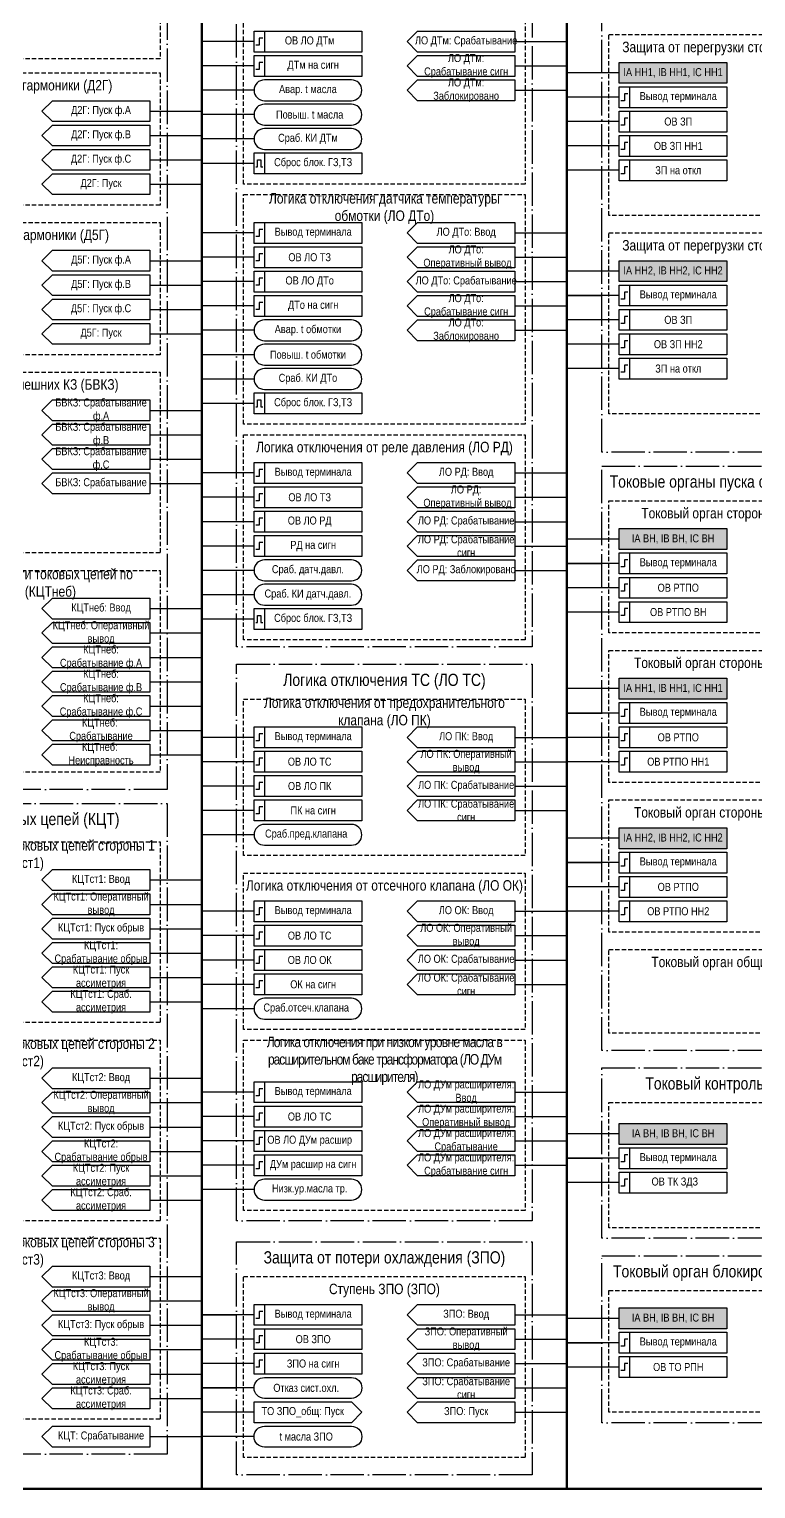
# Model space of a CAD drawing. Header units: millimetres. Extents: x -1143 to 1170, y -154 to 695.
# Drawn here: x -902.7 to -693.7, y 2 to 421.6 of the extents above; entities that cross this region are included whole.
import ezdxf

# ---------------------------------------------------------------- set-up
doc = ezdxf.new("R2010")
doc.units = ezdxf.units.MM
doc.linetypes.add('ACAD_ISO04W100', pattern=[30, 24, -3, 0, -3])
doc.linetypes.add('штриховая2', pattern=[0.375, 0.25, -0.125])
doc.layers.add('TEXT', color=7, linetype='Continuous', lineweight=25)
doc.layers.add('Основная', color=7, linetype='Continuous')
doc.styles.add('2.5_Gost_RD', font='ARIALN.TTF', dxfattribs={"height": 2.5})
doc.styles.add('3.5_Gost_RD', font='ARIALN.TTF', dxfattribs={"height": 3.5})

msp = doc.modelspace()

# ---------------------------------------------------------------- hatches: boundary and pattern name
at = {"ltscale": 100, "true_color": 0xef8637}
h = msp.add_hatch(color=30, dxfattribs=at)
h.dxf.hatch_style = 1
h.paths.add_polyline_path([(-733, 412), (-702, 412), (-702, 406), (-733, 406)])
h = msp.add_hatch(color=30, dxfattribs=at)
h.dxf.hatch_style = 1
h.paths.add_polyline_path([(-733, 355), (-702, 355), (-702, 349), (-733, 349)])
h = msp.add_hatch(color=30, dxfattribs=at)
h.dxf.hatch_style = 1
h.paths.add_polyline_path([(-733, 278), (-702, 278), (-702, 272), (-733, 272)])
h = msp.add_hatch(color=30, dxfattribs=at)
h.dxf.hatch_style = 1
h.paths.add_polyline_path([(-733, 235), (-702, 235), (-702, 229), (-733, 229)])
h = msp.add_hatch(color=30, dxfattribs=at)
h.dxf.hatch_style = 1
h.paths.add_polyline_path([(-733, 192), (-702, 192), (-702, 186), (-733, 186)])
h = msp.add_hatch(color=30, dxfattribs=at)
h.dxf.hatch_style = 1
h.paths.add_polyline_path([(-733, 107), (-702, 107), (-702, 101), (-733, 101)])
h = msp.add_hatch(color=30, dxfattribs=at)
h.dxf.hatch_style = 1
h.paths.add_polyline_path([(-733, 54), (-702, 54), (-702, 48), (-733, 48)])

# ---------------------------------------------------------------- linework, layer by layer
at = {"lineweight": 100, "ltscale": 100}
for p, q in [((-853, 658), (-853, 2)), ((-748, 658), (-748, 2)), ((-958, 2), (-433, 2))]:
    msp.add_line(p, q, dxfattribs=at)
at = {"ltscale": 100}
for p, q in [((-838, 418), (-853, 418)), ((-763, 418), (-748, 418)), ((-838, 411), (-853, 411)), ((-763, 411), (-748, 411)), ((-733, 409), (-748, 409)), ((-838, 404), (-853, 404)), ((-763, 404), (-748, 404)), ((-733, 402), (-748, 402)), ((-868, 398), (-853, 398)), ((-838, 397), (-853, 397)), ((-733, 395), (-748, 395)), ((-868, 391), (-853, 391)), ((-838, 390), (-853, 390)), ((-733, 388), (-748, 388)), ((-868, 384), (-853, 384)), ((-838, 383), (-853, 383)), ((-733, 381), (-748, 381)), ((-868, 377), (-853, 377)), ((-838, 363), (-853, 363)), ((-763, 363), (-748, 363)), ((-868, 355), (-853, 355)), ((-838, 356), (-853, 356)), ((-763, 356), (-748, 356)), ((-838, 349), (-853, 349)), ((-763, 349), (-748, 349)), ((-733, 352), (-748, 352)), ((-868, 348), (-853, 348)), ((-733, 345), (-748, 345)), ((-748, 345), (-738, 345)), ((-868, 341), (-853, 341)), ((-838, 342), (-853, 342)), ((-763, 342), (-748, 342)), ((-733, 338), (-748, 338)), ((-868, 334), (-853, 334)), ((-838, 335), (-853, 335)), ((-763, 335), (-748, 335)), ((-838, 328), (-853, 328)), ((-733, 331), (-748, 331)), ((-733, 324), (-748, 324)), ((-838, 321), (-853, 321)), ((-868, 312), (-853, 312)), ((-838, 314), (-853, 314)), ((-868, 305), (-853, 305)), ((-868, 298), (-853, 298)), ((-838, 294), (-853, 294)), ((-763, 294), (-748, 294)), ((-868, 291), (-853, 291)), ((-838, 287), (-853, 287)), ((-763, 287), (-748, 287)), ((-838, 280), (-853, 280)), ((-763, 280), (-748, 280)), ((-838, 273), (-853, 273)), ((-763, 273), (-748, 273)), ((-733, 275), (-748, 275)), ((-838, 266), (-853, 266)), ((-763, 266), (-748, 266)), ((-733, 268), (-748, 268)), ((-748, 268), (-738, 268)), ((-733, 261), (-748, 261)), ((-838, 259), (-853, 259)), ((-868, 255), (-853, 255)), ((-838, 252), (-853, 252)), ((-733, 254), (-748, 254)), ((-868, 248), (-853, 248)), ((-868, 241), (-853, 241)), ((-868, 234), (-853, 234)), ((-733, 232), (-748, 232)), ((-868, 227), (-853, 227)), ((-733, 225), (-748, 225)), ((-748, 225), (-738, 225)), ((-868, 220), (-853, 220)), ((-838, 218), (-853, 218)), ((-763, 218), (-748, 218)), ((-733, 218), (-748, 218)), ((-868, 213), (-853, 213)), ((-838, 211), (-853, 211)), ((-763, 211), (-748, 211)), ((-733, 211), (-748, 211)), ((-838, 204), (-853, 204)), ((-763, 204), (-748, 204)), ((-838, 197), (-853, 197)), ((-763, 197), (-748, 197)), ((-838, 190), (-853, 190)), ((-733, 189), (-748, 189)), ((-733, 182), (-748, 182)), ((-748, 182), (-738, 182)), ((-733, 175), (-748, 175)), ((-838, 168), (-853, 168)), ((-763, 168), (-748, 168)), ((-733, 168), (-748, 168)), ((-838, 161), (-853, 161)), ((-763, 161), (-748, 161)), ((-838, 154), (-853, 154)), ((-763, 154), (-748, 154)), ((-838, 147), (-853, 147)), ((-763, 147), (-748, 147)), ((-838, 140), (-853, 140)), ((-838, 116), (-853, 116)), ((-763, 116), (-748, 116)), ((-838, 109), (-853, 109)), ((-763, 109), (-748, 109)), ((-838, 102), (-853, 102)), ((-763, 102), (-748, 102)), ((-733, 104), (-748, 104)), ((-733, 97), (-748, 97)), ((-748, 97), (-738, 97)), ((-838, 95), (-853, 95)), ((-763, 95), (-748, 95)), ((-733, 90), (-748, 90)), ((-838, 88), (-853, 88)), ((-838, 52), (-853, 52)), ((-853, 52), (-843, 52)), ((-763, 52), (-748, 52)), ((-733, 51), (-748, 51)), ((-838, 45), (-853, 45)), ((-763, 45), (-748, 45)), ((-733, 44), (-748, 44)), ((-748, 44), (-738, 44)), ((-838, 38), (-853, 38)), ((-791, 41), (-794, 38)), ((-794, 38), (-791, 35)), ((-791, 41), (-763, 41)), ((-763, 38), (-748, 38)), ((-791, 34), (-794, 31)), ((-791, 34), (-763, 34)), ((-763, 34), (-763, 28)), ((-733, 37), (-748, 37)), ((-838, 31), (-853, 31)), ((-853, 31), (-843, 31)), ((-794, 31), (-791, 28)), ((-763, 31), (-748, 31)), ((-838, 27), (-810, 27)), ((-810, 27), (-807, 24)), ((-791, 27), (-794, 24)), ((-763, 28), (-791, 28)), ((-791, 27), (-763, 27)), ((-838, 24), (-853, 24)), ((-810, 21), (-838, 21)), ((-807, 24), (-810, 21)), ((-794, 24), (-791, 21)), ((-763, 24), (-748, 24)), ((-838, 17), (-853, 17))]:
    msp.add_line(p, q, dxfattribs=at)
at = {"color": 3, "ltscale": 100}
for p, q in [((-868, 177), (-853, 177)), ((-868, 170), (-853, 170)), ((-868, 163), (-853, 163)), ((-868, 156), (-853, 156)), ((-868, 149), (-853, 149)), ((-868, 142), (-853, 142)), ((-868, 120), (-853, 120)), ((-868, 113), (-853, 113)), ((-868, 106), (-853, 106)), ((-868, 99), (-853, 99)), ((-868, 92), (-853, 92)), ((-868, 85), (-853, 85)), ((-868, 63), (-853, 63)), ((-868, 56), (-853, 56)), ((-868, 49), (-853, 49)), ((-868, 42), (-853, 42)), ((-868, 35), (-853, 35)), ((-868, 28), (-853, 28)), ((-868, 17), (-853, 17))]:
    msp.add_line(p, q, dxfattribs=at)
at = {"color": 3, "linetype": 'ACAD_ISO04W100', "lineweight": 30, "ltscale": 0.4}
for points in [[(-948, 658), (-863, 658), (-863, 203), (-948, 203)], [(-948, 199), (-863, 199), (-863, 12), (-948, 12)]]:
    msp.add_lwpolyline(points, close=True, dxfattribs=at)
at = {"linetype": 'штриховая2', "ltscale": 5}
for points in [[(-946, 535), (-865, 535), (-865, 413), (-946, 413)], [(-841, 443), (-760, 443), (-760, 377), (-841, 377)], [(-736, 420), (-655, 420), (-655, 368), (-736, 368)], [(-946, 409), (-865, 409), (-865, 371), (-946, 371)], [(-841, 374), (-760, 374), (-760, 308), (-841, 308)], [(-946, 366), (-865, 366), (-865, 328), (-946, 328)], [(-736, 363), (-655, 363), (-655, 311), (-736, 311)], [(-946, 323), (-865, 323), (-865, 271), (-946, 271)], [(-841, 305), (-760, 305), (-760, 246), (-841, 246)], [(-736, 286), (-655, 286), (-655, 248), (-736, 248)], [(-946, 266), (-865, 266), (-865, 208), (-946, 208)], [(-736, 243), (-655, 243), (-655, 205), (-736, 205)], [(-841, 229), (-760, 229), (-760, 184), (-841, 184)], [(-736, 200), (-655, 200), (-655, 162), (-736, 162)], [(-841, 179), (-760, 179), (-760, 134), (-841, 134)], [(-736, 157), (-655, 157), (-655, 133), (-736, 133)], [(-841, 131), (-760, 131), (-760, 82), (-841, 82)], [(-736, 113), (-655, 113), (-655, 77), (-736, 77)], [(-841, 63), (-760, 63), (-760, 11), (-841, 11)], [(-736, 59), (-655, 59), (-655, 24), (-736, 24)]]:
    msp.add_lwpolyline(points, close=True, dxfattribs=at)
at = {"color": 251, "linetype": 'ACAD_ISO04W100', "lineweight": 30, "ltscale": 0.4, "true_color": 0x58595b}
for points in [[(-738, 485), (-653, 485), (-653, 300), (-738, 300)], [(-843, 453), (-758, 453), (-758, 244), (-843, 244)], [(-738, 296), (-653, 296), (-653, 128), (-738, 128)], [(-843, 239), (-758, 239), (-758, 79), (-843, 79)], [(-738, 123), (-653, 123), (-653, 74), (-738, 74)], [(-843, 73), (-758, 73), (-758, 6), (-843, 6)], [(-738, 69), (-653, 69), (-653, 21), (-738, 21)]]:
    msp.add_lwpolyline(points, close=True, dxfattribs=at)
at = {"ltscale": 100}
for points in [[(-838, 421), (-835, 421), (-835, 415), (-838, 415)], [(-838, 421), (-807, 421), (-807, 415), (-838, 415)], [(-838, 414), (-835, 414), (-835, 408), (-838, 408)], [(-838, 414), (-807, 414), (-807, 408), (-838, 408)], [(-733, 412), (-702, 412), (-702, 406), (-733, 406)], [(-733, 405), (-730, 405), (-730, 399), (-733, 399)], [(-733, 405), (-702, 405), (-702, 399), (-733, 399)], [(-733, 398), (-730, 398), (-730, 392), (-733, 392)], [(-733, 398), (-702, 398), (-702, 392), (-733, 392)], [(-733, 391), (-730, 391), (-730, 385), (-733, 385)], [(-733, 391), (-702, 391), (-702, 385), (-733, 385)], [(-838, 386), (-807, 386), (-807, 380), (-838, 380)], [(-838, 386), (-835, 386), (-835, 380), (-838, 380)], [(-733, 384), (-730, 384), (-730, 378), (-733, 378)], [(-733, 384), (-702, 384), (-702, 378), (-733, 378)], [(-838, 366), (-835, 366), (-835, 360), (-838, 360)], [(-838, 366), (-807, 366), (-807, 360), (-838, 360)], [(-838, 359), (-835, 359), (-835, 353), (-838, 353)], [(-838, 359), (-807, 359), (-807, 353), (-838, 353)], [(-733, 355), (-702, 355), (-702, 349), (-733, 349)], [(-838, 352), (-835, 352), (-835, 346), (-838, 346)], [(-838, 352), (-807, 352), (-807, 346), (-838, 346)], [(-838, 345), (-835, 345), (-835, 339), (-838, 339)], [(-838, 345), (-807, 345), (-807, 339), (-838, 339)], [(-733, 348), (-730, 348), (-730, 342), (-733, 342)], [(-733, 348), (-702, 348), (-702, 342), (-733, 342)], [(-733, 341), (-730, 341), (-730, 335), (-733, 335)], [(-733, 341), (-702, 341), (-702, 335), (-733, 335)], [(-733, 334), (-730, 334), (-730, 328), (-733, 328)], [(-733, 334), (-702, 334), (-702, 328), (-733, 328)], [(-733, 327), (-730, 327), (-730, 321), (-733, 321)], [(-733, 327), (-702, 327), (-702, 321), (-733, 321)], [(-838, 317), (-807, 317), (-807, 311), (-838, 311)], [(-838, 317), (-835, 317), (-835, 311), (-838, 311)], [(-838, 297), (-835, 297), (-835, 291), (-838, 291)], [(-838, 297), (-807, 297), (-807, 291), (-838, 291)], [(-838, 290), (-835, 290), (-835, 284), (-838, 284)], [(-838, 290), (-807, 290), (-807, 284), (-838, 284)], [(-838, 283), (-835, 283), (-835, 277), (-838, 277)], [(-838, 283), (-807, 283), (-807, 277), (-838, 277)], [(-733, 278), (-702, 278), (-702, 272), (-733, 272)], [(-838, 276), (-835, 276), (-835, 270), (-838, 270)], [(-838, 276), (-807, 276), (-807, 270), (-838, 270)], [(-733, 271), (-730, 271), (-730, 265), (-733, 265)], [(-733, 271), (-702, 271), (-702, 265), (-733, 265)], [(-733, 264), (-730, 264), (-730, 258), (-733, 258)], [(-733, 264), (-702, 264), (-702, 258), (-733, 258)], [(-733, 257), (-730, 257), (-730, 251), (-733, 251)], [(-733, 257), (-702, 257), (-702, 251), (-733, 251)], [(-838, 255), (-807, 255), (-807, 249), (-838, 249)], [(-838, 255), (-835, 255), (-835, 249), (-838, 249)], [(-733, 235), (-702, 235), (-702, 229), (-733, 229)], [(-733, 228), (-730, 228), (-730, 222), (-733, 222)], [(-733, 228), (-702, 228), (-702, 222), (-733, 222)], [(-838, 221), (-835, 221), (-835, 215), (-838, 215)], [(-838, 221), (-807, 221), (-807, 215), (-838, 215)], [(-733, 221), (-730, 221), (-730, 215), (-733, 215)], [(-733, 221), (-702, 221), (-702, 215), (-733, 215)], [(-838, 214), (-835, 214), (-835, 208), (-838, 208)], [(-838, 214), (-807, 214), (-807, 208), (-838, 208)], [(-733, 214), (-730, 214), (-730, 208), (-733, 208)], [(-733, 214), (-702, 214), (-702, 208), (-733, 208)], [(-838, 207), (-835, 207), (-835, 201), (-838, 201)], [(-838, 207), (-807, 207), (-807, 201), (-838, 201)], [(-838, 200), (-835, 200), (-835, 194), (-838, 194)], [(-838, 200), (-807, 200), (-807, 194), (-838, 194)], [(-733, 192), (-702, 192), (-702, 186), (-733, 186)], [(-733, 185), (-730, 185), (-730, 179), (-733, 179)], [(-733, 185), (-702, 185), (-702, 179), (-733, 179)], [(-733, 178), (-730, 178), (-730, 172), (-733, 172)], [(-733, 178), (-702, 178), (-702, 172), (-733, 172)], [(-838, 171), (-835, 171), (-835, 165), (-838, 165)], [(-838, 171), (-807, 171), (-807, 165), (-838, 165)], [(-733, 171), (-730, 171), (-730, 165), (-733, 165)], [(-733, 171), (-702, 171), (-702, 165), (-733, 165)], [(-838, 164), (-835, 164), (-835, 158), (-838, 158)], [(-838, 164), (-807, 164), (-807, 158), (-838, 158)], [(-838, 157), (-835, 157), (-835, 151), (-838, 151)], [(-838, 157), (-807, 157), (-807, 151), (-838, 151)], [(-838, 150), (-835, 150), (-835, 144), (-838, 144)], [(-838, 150), (-807, 150), (-807, 144), (-838, 144)], [(-838, 119), (-835, 119), (-835, 113), (-838, 113)], [(-838, 119), (-807, 119), (-807, 113), (-838, 113)], [(-838, 112), (-835, 112), (-835, 106), (-838, 106)], [(-838, 112), (-807, 112), (-807, 106), (-838, 106)], [(-838, 105), (-835, 105), (-835, 99), (-838, 99)], [(-838, 105), (-807, 105), (-807, 99), (-838, 99)], [(-733, 107), (-702, 107), (-702, 101), (-733, 101)], [(-838, 98), (-835, 98), (-835, 92), (-838, 92)], [(-838, 98), (-807, 98), (-807, 92), (-838, 92)], [(-733, 100), (-730, 100), (-730, 94), (-733, 94)], [(-733, 100), (-702, 100), (-702, 94), (-733, 94)], [(-733, 93), (-730, 93), (-730, 87), (-733, 87)], [(-733, 93), (-702, 93), (-702, 87), (-733, 87)], [(-838, 55), (-835, 55), (-835, 49), (-838, 49)], [(-838, 55), (-807, 55), (-807, 49), (-838, 49)], [(-733, 54), (-702, 54), (-702, 48), (-733, 48)], [(-838, 48), (-835, 48), (-835, 42), (-838, 42)], [(-838, 48), (-807, 48), (-807, 42), (-838, 42)], [(-733, 47), (-730, 47), (-730, 41), (-733, 41)], [(-733, 47), (-702, 47), (-702, 41), (-733, 41)], [(-838, 41), (-835, 41), (-835, 35), (-838, 35)], [(-838, 41), (-807, 41), (-807, 35), (-838, 35)], [(-733, 40), (-730, 40), (-730, 34), (-733, 34)], [(-733, 40), (-702, 40), (-702, 34), (-733, 34)]]:
    msp.add_lwpolyline(points, close=True, dxfattribs=at)
for points in [[(-794, 418), (-791, 421), (-763, 421), (-763, 415), (-791, 415), (-794, 418)], [(-794, 411), (-791, 414), (-763, 414), (-763, 408), (-791, 408), (-794, 411)], [(-794, 404), (-791, 407), (-763, 407), (-763, 401), (-791, 401), (-794, 404)], [(-794, 363), (-791, 366), (-763, 366), (-763, 360), (-791, 360), (-794, 363)], [(-794, 356), (-791, 359), (-763, 359), (-763, 353), (-791, 353), (-794, 356)], [(-794, 349), (-791, 352), (-763, 352), (-763, 346), (-791, 346), (-794, 349)], [(-794, 342), (-791, 345), (-763, 345), (-763, 339), (-791, 339), (-794, 342)], [(-794, 335), (-791, 338), (-763, 338), (-763, 332), (-791, 332), (-794, 335)], [(-794, 294), (-791, 297), (-763, 297), (-763, 291), (-791, 291), (-794, 294)], [(-794, 287), (-791, 290), (-763, 290), (-763, 284), (-791, 284), (-794, 287)], [(-794, 280), (-791, 283), (-763, 283), (-763, 277), (-791, 277), (-794, 280)], [(-794, 273), (-791, 276), (-763, 276), (-763, 270), (-791, 270), (-794, 273)], [(-794, 266), (-791, 269), (-763, 269), (-763, 263), (-791, 263), (-794, 266)], [(-794, 218), (-791, 221), (-763, 221), (-763, 215), (-791, 215), (-794, 218)], [(-794, 211), (-791, 214), (-763, 214), (-763, 208), (-791, 208), (-794, 211)], [(-794, 204), (-791, 207), (-763, 207), (-763, 201), (-791, 201), (-794, 204)], [(-794, 197), (-791, 200), (-763, 200), (-763, 194), (-791, 194), (-794, 197)], [(-794, 168), (-791, 171), (-763, 171), (-763, 165), (-791, 165), (-794, 168)], [(-794, 161), (-791, 164), (-763, 164), (-763, 158), (-791, 158), (-794, 161)], [(-794, 154), (-791, 157), (-763, 157), (-763, 151), (-791, 151), (-794, 154)], [(-794, 147), (-791, 150), (-763, 150), (-763, 144), (-791, 144), (-794, 147)], [(-794, 116), (-791, 119), (-763, 119), (-763, 113), (-791, 113), (-794, 116)], [(-794, 109), (-791, 112), (-763, 112), (-763, 106), (-791, 106), (-794, 109)], [(-794, 102), (-791, 105), (-763, 105), (-763, 99), (-791, 99), (-794, 102)], [(-794, 95), (-791, 98), (-763, 98), (-763, 92), (-791, 92), (-794, 95)], [(-794, 52), (-791, 55), (-763, 55), (-763, 49), (-791, 49), (-794, 52)], [(-794, 45), (-791, 48), (-763, 48), (-763, 42), (-791, 42), (-794, 45)], [(-794, 38), (-791, 41), (-763, 41), (-763, 35), (-791, 35), (-794, 38)], [(-838, 27), (-810, 27), (-807, 24), (-810, 21), (-838, 21), (-838, 27)], [(-794, 24), (-791, 27), (-763, 27), (-763, 21), (-791, 21), (-794, 24)]]:
    msp.add_lwpolyline(points, dxfattribs=at)
at = {"lineweight": 30, "ltscale": 100}
for points in [[(-835.5, 419), (-836.5, 419), (-836.5, 417), (-837.5, 417)], [(-835.5, 412), (-836.5, 412), (-836.5, 410), (-837.5, 410)], [(-730.5, 403), (-731.5, 403), (-731.5, 401), (-732.5, 401)], [(-730.5, 396), (-731.5, 396), (-731.5, 394), (-732.5, 394)], [(-730.5, 389), (-731.5, 389), (-731.5, 387), (-732.5, 387)], [(-837.5, 382), (-837, 382), (-837, 384), (-836, 384), (-836, 382), (-835.5, 382)], [(-730.5, 382), (-731.5, 382), (-731.5, 380), (-732.5, 380)], [(-835.5, 364), (-836.5, 364), (-836.5, 362), (-837.5, 362)], [(-835.5, 357), (-836.5, 357), (-836.5, 355), (-837.5, 355)], [(-835.5, 350), (-836.5, 350), (-836.5, 348), (-837.5, 348)], [(-730.5, 346), (-731.5, 346), (-731.5, 344), (-732.5, 344)], [(-835.5, 343), (-836.5, 343), (-836.5, 341), (-837.5, 341)], [(-730.5, 339), (-731.5, 339), (-731.5, 337), (-732.5, 337)], [(-730.5, 332), (-731.5, 332), (-731.5, 330), (-732.5, 330)], [(-730.5, 325), (-731.5, 325), (-731.5, 323), (-732.5, 323)], [(-837.5, 313), (-837, 313), (-837, 315), (-836, 315), (-836, 313), (-835.5, 313)], [(-835.5, 295), (-836.5, 295), (-836.5, 293), (-837.5, 293)], [(-835.5, 288), (-836.5, 288), (-836.5, 286), (-837.5, 286)], [(-835.5, 281), (-836.5, 281), (-836.5, 279), (-837.5, 279)], [(-835.5, 274), (-836.5, 274), (-836.5, 272), (-837.5, 272)], [(-730.5, 269), (-731.5, 269), (-731.5, 267), (-732.5, 267)], [(-730.5, 262), (-731.5, 262), (-731.5, 260), (-732.5, 260)], [(-837.5, 251), (-837, 251), (-837, 253), (-836, 253), (-836, 251), (-835.5, 251)], [(-730.5, 255), (-731.5, 255), (-731.5, 253), (-732.5, 253)], [(-730.5, 226), (-731.5, 226), (-731.5, 224), (-732.5, 224)], [(-835.5, 219), (-836.5, 219), (-836.5, 217), (-837.5, 217)], [(-730.5, 219), (-731.5, 219), (-731.5, 217), (-732.5, 217)], [(-835.5, 212), (-836.5, 212), (-836.5, 210), (-837.5, 210)], [(-730.5, 212), (-731.5, 212), (-731.5, 210), (-732.5, 210)], [(-835.5, 205), (-836.5, 205), (-836.5, 203), (-837.5, 203)], [(-835.5, 198), (-836.5, 198), (-836.5, 196), (-837.5, 196)], [(-730.5, 183), (-731.5, 183), (-731.5, 181), (-732.5, 181)], [(-730.5, 176), (-731.5, 176), (-731.5, 174), (-732.5, 174)], [(-835.5, 169), (-836.5, 169), (-836.5, 167), (-837.5, 167)], [(-730.5, 169), (-731.5, 169), (-731.5, 167), (-732.5, 167)], [(-835.5, 162), (-836.5, 162), (-836.5, 160), (-837.5, 160)], [(-835.5, 155), (-836.5, 155), (-836.5, 153), (-837.5, 153)], [(-835.5, 148), (-836.5, 148), (-836.5, 146), (-837.5, 146)], [(-835.5, 117), (-836.5, 117), (-836.5, 115), (-837.5, 115)], [(-835.5, 110), (-836.5, 110), (-836.5, 108), (-837.5, 108)], [(-835.5, 103), (-836.5, 103), (-836.5, 101), (-837.5, 101)], [(-730.5, 98), (-731.5, 98), (-731.5, 96), (-732.5, 96)], [(-835.5, 96), (-836.5, 96), (-836.5, 94), (-837.5, 94)], [(-730.5, 91), (-731.5, 91), (-731.5, 89), (-732.5, 89)], [(-835.5, 53), (-836.5, 53), (-836.5, 51), (-837.5, 51)], [(-835.5, 46), (-836.5, 46), (-836.5, 44), (-837.5, 44)], [(-730.5, 45), (-731.5, 45), (-731.5, 43), (-732.5, 43)], [(-835.5, 39), (-836.5, 39), (-836.5, 37), (-837.5, 37)], [(-730.5, 38), (-731.5, 38), (-731.5, 36), (-732.5, 36)]]:
    msp.add_lwpolyline(points, dxfattribs=at)
at = {"ltscale": 100}
for points in [[(-835, 401), (-810, 401, 1), (-810, 407), (-835, 407, 1)], [(-835, 394), (-810, 394, 1), (-810, 400), (-835, 400, 1)], [(-835, 387), (-810, 387, 1), (-810, 393), (-835, 393, 1)], [(-835, 332), (-810, 332, 1), (-810, 338), (-835, 338, 1)], [(-835, 325), (-810, 325, 1), (-810, 331), (-835, 331, 1)], [(-835, 318), (-810, 318, 1), (-810, 324), (-835, 324, 1)], [(-835, 263), (-810, 263, 1), (-810, 269), (-835, 269, 1)], [(-835, 256), (-810, 256, 1), (-810, 262), (-835, 262, 1)], [(-835, 187), (-810, 187, 1), (-810, 193), (-835, 193, 1)], [(-835, 137), (-810, 137, 1), (-810, 143), (-835, 143, 1)], [(-835, 85), (-810, 85, 1), (-810, 91), (-835, 91, 1)], [(-835, 28, -1), (-835, 34), (-810, 34, -1), (-810, 28)], [(-835, 14, -1), (-835, 20), (-810, 20, -1), (-810, 14)]]:
    msp.add_lwpolyline(points, format="xyb", close=True, dxfattribs=at)
at = {"color": 3, "linetype": 'штриховая2', "ltscale": 5}
for points in [[(-946, 188), (-865, 188), (-865, 136), (-946, 136)], [(-946, 131), (-865, 131), (-865, 79), (-946, 79)], [(-946, 74), (-865, 74), (-865, 22), (-946, 22)]]:
    msp.add_lwpolyline(points, close=True, dxfattribs=at)
at = {"layer": 'Основная', "ltscale": 100}
for points in [[(-868, 401), (-868, 395), (-896, 395), (-899, 398), (-896, 401)], [(-868, 394), (-868, 388), (-896, 388), (-899, 391), (-896, 394)], [(-868, 387), (-868, 381), (-896, 381), (-899, 384), (-896, 387)], [(-868, 380), (-868, 374), (-896, 374), (-899, 377), (-896, 380)], [(-868, 358), (-868, 352), (-896, 352), (-899, 355), (-896, 358)], [(-868, 351), (-868, 345), (-896, 345), (-899, 348), (-896, 351)], [(-868, 344), (-868, 338), (-896, 338), (-899, 341), (-896, 344)], [(-868, 337), (-868, 331), (-896, 331), (-899, 334), (-896, 337)], [(-868, 315), (-868, 309), (-896, 309), (-899, 312), (-896, 315)], [(-868, 308), (-868, 302), (-896, 302), (-899, 305), (-896, 308)], [(-868, 301), (-868, 295), (-896, 295), (-899, 298), (-896, 301)], [(-868, 294), (-868, 288), (-896, 288), (-899, 291), (-896, 294)], [(-868, 258), (-868, 252), (-896, 252), (-899, 255), (-896, 258)], [(-868, 251), (-868, 245), (-896, 245), (-899, 248), (-896, 251)], [(-868, 244), (-868, 238), (-896, 238), (-899, 241), (-896, 244)], [(-868, 237), (-868, 231), (-896, 231), (-899, 234), (-896, 237)], [(-868, 230), (-868, 224), (-896, 224), (-899, 227), (-896, 230)], [(-868, 223), (-868, 217), (-896, 217), (-899, 220), (-896, 223)], [(-868, 216), (-868, 210), (-896, 210), (-899, 213), (-896, 216)]]:
    msp.add_lwpolyline(points, close=True, dxfattribs=at)
at = {"layer": 'Основная', "color": 3, "ltscale": 100}
for points in [[(-868, 180), (-868, 174), (-896, 174), (-899, 177), (-896, 180)], [(-868, 173), (-868, 167), (-896, 167), (-899, 170), (-896, 173)], [(-868, 166), (-868, 160), (-896, 160), (-899, 163), (-896, 166)], [(-868, 159), (-868, 153), (-896, 153), (-899, 156), (-896, 159)], [(-868, 152), (-868, 146), (-896, 146), (-899, 149), (-896, 152)], [(-868, 145), (-868, 139), (-896, 139), (-899, 142), (-896, 145)], [(-868, 123), (-868, 117), (-896, 117), (-899, 120), (-896, 123)], [(-868, 116), (-868, 110), (-896, 110), (-899, 113), (-896, 116)], [(-868, 109), (-868, 103), (-896, 103), (-899, 106), (-896, 109)], [(-868, 102), (-868, 96), (-896, 96), (-899, 99), (-896, 102)], [(-868, 95), (-868, 89), (-896, 89), (-899, 92), (-896, 95)], [(-868, 88), (-868, 82), (-896, 82), (-899, 85), (-896, 88)], [(-868, 66), (-868, 60), (-896, 60), (-899, 63), (-896, 66)], [(-868, 59), (-868, 53), (-896, 53), (-899, 56), (-896, 59)], [(-868, 52), (-868, 46), (-896, 46), (-899, 49), (-896, 52)], [(-868, 45), (-868, 39), (-896, 39), (-899, 42), (-896, 45)], [(-868, 38), (-868, 32), (-896, 32), (-899, 35), (-896, 38)], [(-868, 31), (-868, 25), (-896, 25), (-899, 28), (-896, 31)], [(-868, 20), (-868, 14), (-896, 14), (-899, 17), (-896, 20)]]:
    msp.add_lwpolyline(points, close=True, dxfattribs=at)

# ---------------------------------------------------------------- texts
at = {"color": 30, "ltscale": 100, "true_color": 0xef8637, "attachment_point": 5}
for s, insert, char_height, width, style in [('Защита от перегрузки стороны НН1 (ТО НН1)', (-695.5, 416), 3, 81, '3.5_Gost_RD'), ('Детектор второй гармоники (Д2Г)', (-905.5, 405), 3, 81, '3.5_Gost_RD'), ('{\\C256;IA НН1, IB НН1, IC НН1}', (-717.5, 409), 2.3, 31, '2.5_Gost_RD'), ('{\\C256;Вывод терминала}', (-716, 402), 2.3, 28, '2.5_Gost_RD'), ('Логика отключения датчика температуры обмотки (ЛО ДТо)', (-800.5, 370), 3, 78.5343, '3.5_Gost_RD'), ('Детектор пятой гармоники (Д5Г)', (-905.5, 362), 3, 81, '3.5_Gost_RD'), ('Защита от перегрузки стороны НН2 (ТО НН2)', (-695.5, 359), 3, 81, '3.5_Gost_RD'), ('{\\C256;IA НН2, IB НН2, IC НН2}', (-717.5, 352), 2.3, 31, '2.5_Gost_RD'), ('{\\C256;Вывод терминала}', (-716, 345), 2.3, 28, '2.5_Gost_RD'), ('Блокировка при внешних КЗ (БВКЗ)', (-905.5, 319), 3, 81, '3.5_Gost_RD'), ('Логика отключения от реле давления (ЛО РД)', (-800.5, 301), 3, 81, '3.5_Gost_RD'), ('Токовые органы пуска охлаждения (РТПО)', (-695.5, 291), 3.5, 85, '3.5_Gost_RD'), ('Токовый орган стороны ВН (РТПО ВН)', (-695.5, 282), 3, 81, '3.5_Gost_RD'), ('Контроль исправности токовых цепей по небалансу (КЦТнеб)', (-905.5, 262), 3, 81, '3.5_Gost_RD'), ('Токовый орган стороны НН1 (РТПО НН1)', (-695.5, 239), 3, 81, '3.5_Gost_RD'), ('Логика отключения ТС (ЛО ТС)', (-800.5, 234), 3.5, 85, '3.5_Gost_RD'), ('Логика отключения от предохранительного клапана (ЛО ПК)', (-800.5, 225), 3, 81, '3.5_Gost_RD'), ('Токовый орган стороны НН2 (РТПО НН2)', (-695.5, 196), 3, 81, '3.5_Gost_RD'), ('Логика отключения от отсечного клапана (ЛО ОК)', (-800.5, 175), 3, 81, '3.5_Gost_RD'), ('Токовый орган общий (РТПО_общ)', (-695.5, 153), 3, 81, '3.5_Gost_RD'), ('{\\T0.9;Логика отключения при низком уровне масла в \\T0.8;расширительном баке трансформатора (ЛО ДУм расширителя)}', (-800.5, 125), 3, 81, '3.5_Gost_RD'), ('Защита от потери охлаждения (ЗПО)', (-800.5, 68), 3.5, 85, '3.5_Gost_RD'), ('Токовый орган блокировки РПН (ТО РПН)', (-695.5, 64), 3.5, 85, '3.5_Gost_RD'), ('Ступень ЗПО (ЗПО)', (-800.5, 59), 3, 81, '3.5_Gost_RD')]:
    msp.add_mtext(s, dxfattribs=dict(at, insert=insert, char_height=char_height, width=width, style=style))
at = {"color": 0, "ltscale": 100, "char_height": 2.3, "attachment_point": 5, "style": '2.5_Gost_RD'}
for s, insert, width in [('{\\C256;IA ВН, IB ВН, IC ВН}', (-717.5, 275), 31), ('{\\C256;Вывод терминала}', (-716, 268), 28), ('{\\C256;IA НН1, IB НН1, IC НН1}', (-717.5, 232), 31), ('{\\C256;Вывод терминала}', (-716, 225), 28), ('{\\C256;Вывод терминала}', (-821, 218), 28), ('{\\C256;ОВ ЛО ТС}', (-822, 211), 28), ('{\\C256;ОВ ЛО ПК}', (-822, 204), 28), ('{\\C256;ПК на сигн}', (-821, 197), 28), ('{\\C256;IA НН2, IB НН2, IC НН2}', (-717.5, 189), 31), ('{\\C256;Вывод терминала}', (-716, 182), 28), ('{\\C256;Вывод терминала}', (-821, 168), 28), ('{\\C256;ОВ ЛО ТС}', (-822, 161), 28), ('{\\C256;ОВ ЛО ОК}', (-822, 154), 28), ('{\\C256;ОК на сигн}', (-821, 147), 28), ('{\\C256;Вывод терминала}', (-821, 116), 28), ('{\\C256;ОВ ЛО ТС}', (-822, 109), 28), ('{\\C256;IA ВН, IB ВН, IC ВН}', (-717.5, 104), 31), ('{\\C256;ОВ ЛО ДУм расшир}', (-822, 102), 28), ('{\\C256;Вывод терминала}', (-716, 97), 28), ('{\\C256;ДУм расшир на сигн}', (-821, 95), 28), ('{\\C256;Вывод терминала}', (-821, 52), 28), ('{\\C256;IA ВН, IB ВН, IC ВН}', (-717.5, 51), 31), ('{\\C256;Вывод терминала}', (-716, 44), 28), ('{\\C256;ЗПО на сигн}', (-821, 38), 28), ('{\\C256;ЗПО: Срабатывание сигн}', (-777, 31), 28)]:
    msp.add_mtext(s, dxfattribs=dict(at, insert=insert, width=width))
at = {"ltscale": 100, "attachment_point": 5}
for s, insert, char_height, width, style in [('ЛО ПК: Ввод', (-777, 218), 2.3, 28, '2.5_Gost_RD'), ('ЛО ПК: Оперативный вывод', (-777, 211), 2.3, 28, '2.5_Gost_RD'), ('ЛО ПК: Срабатывание', (-777, 204), 2.3, 28, '2.5_Gost_RD'), ('ЛО ПК: Срабатывание сигн', (-777, 197), 2.3, 28, '2.5_Gost_RD'), ('\\A1;Сраб.пред.клапана', (-823, 190), 2.3, 31, '2.5_Gost_RD'), ('ЛО ОК: Ввод', (-777, 168), 2.3, 28, '2.5_Gost_RD'), ('ЛО ОК: Оперативный вывод', (-777, 161), 2.3, 28, '2.5_Gost_RD'), ('ЛО ОК: Срабатывание', (-777, 154), 2.3, 28, '2.5_Gost_RD'), ('ЛО ОК: Срабатывание сигн', (-777, 147), 2.3, 28, '2.5_Gost_RD'), ('\\A1;Сраб.отсеч.клапана', (-823, 140), 2.3, 31, '2.5_Gost_RD'), ('ЛО ДУм расширителя: Ввод', (-777, 116), 2.3, 28, '2.5_Gost_RD'), ('{\\C30;\\c3639023;Токовый контроль ЗДЗ (ТК ЗДЗ)}', (-695.5, 118), 3.5, 85, '3.5_Gost_RD'), ('ЛО ДУм расширителя: Оперативный вывод', (-777, 109), 2.3, 29.2608, '2.5_Gost_RD'), ('ЛО ДУм расширителя: Срабатывание', (-777, 102), 2.3, 28, '2.5_Gost_RD'), ('ЛО ДУм расширителя: Срабатывание сигн', (-777, 95), 2.3, 28, '2.5_Gost_RD'), ('\\A1;Низк.ур.масла тр.', (-822, 88), 2.3, 29.7748, '2.5_Gost_RD'), ('ОВ ТК ЗДЗ ', (-717, 90), 2.3, 28, '2.5_Gost_RD'), ('ЗПО: Ввод', (-777, 52), 2.3, 28, '2.5_Gost_RD'), ('ЗПО: Оперативный вывод', (-777, 45), 2.3, 28, '2.5_Gost_RD'), ('ЗПО: Срабатывание', (-777, 38), 2.3, 28, '2.5_Gost_RD'), ('ОВ ТО РПН ', (-716, 37), 2.3, 28, '2.5_Gost_RD'), ('\\A1;Отказ сист.охл.', (-823, 31), 2.3, 31, '2.5_Gost_RD'), ('ТО ЗПО_общ: Пуск', (-824, 24), 2.3, 28, '2.5_Gost_RD'), ('ЗПО: Пуск', (-777, 24), 2.3, 28, '2.5_Gost_RD')]:
    msp.add_mtext(s, dxfattribs=dict(at, insert=insert, char_height=char_height, width=width, style=style))
at = {"color": 3, "ltscale": 100, "attachment_point": 5, "style": '3.5_Gost_RD'}
for s, insert, char_height, width in [('Контроль токовых цепей (КЦТ)', (-905.5, 194), 3.5, 85), ('Контроль исправности токовых цепей стороны 1 (КЦТст1)', (-905.5, 184), 3, 81), ('Контроль исправности токовых цепей стороны 2 (КЦТст2)', (-905.5, 127), 3, 81), ('Контроль исправности токовых цепей стороны 3 (КЦТст3)', (-905.5, 70), 3, 81)]:
    msp.add_mtext(s, dxfattribs=dict(at, insert=insert, char_height=char_height, width=width))
at = {"layer": 'TEXT', "ltscale": 100, "char_height": 2.3, "attachment_point": 5, "style": '2.5_Gost_RD'}
for s, insert, width in [('ЛО ДТм: Срабатывание', (-777, 418), 28), ('ЛО ДТм: Срабатывание сигн', (-777, 411), 28), ('ЛО ДТм: Заблокировано', (-777, 404), 28), ('\\A1;Авар. t масла', (-822.5, 404), 31), ('ЛО ДТо: Ввод', (-777, 363), 28), ('ЛО ДТо:  \\P Оперативный вывод', (-777, 356), 28), ('ЛО ДТо: Срабатывание', (-777, 349), 28), ('ЛО ДТо: Срабатывание сигн', (-777, 342), 28), ('\\A1;Авар. t обмотки', (-822.5, 335), 31), ('ЛО ДТо: Заблокировано', (-777, 335), 28), ('ЛО РД: Ввод', (-777, 294), 28), ('ЛО РД:  \\P Оперативный вывод', (-777, 287), 28), ('ЛО РД: Срабатывание', (-777, 280), 28), ('ЛО РД: Срабатывание сигн', (-777, 273), 28), ('\\A1;Сраб. {\\T0.95;д}атч.давл.', (-822.5, 266), 31), ('ЛО РД: Заблокировано', (-777, 266), 27.284), ('\\A1;t масла ЗПО', (-823, 17), 31)]:
    msp.add_mtext(s, dxfattribs=dict(at, insert=insert, width=width))
at = {"layer": 'TEXT', "color": 0, "ltscale": 100, "char_height": 2.3, "attachment_point": 5, "style": '2.5_Gost_RD'}
for s, insert, width in [('{\\C256;ОВ ЛО ДТм}', (-822, 418), 28), ('{\\C256;ДТм на сигн}', (-821, 411), 28), ('\\A1;{\\C256;Повыш. t масла }', (-822, 397), 31), ('{\\C256;ОВ ЗП}', (-716, 395), 28), ('\\A1;{\\C256;Сраб. КИ ДТм}', (-822.5, 390), 31), ('{\\C256;Сброс блок. ГЗ,ТЗ}', (-821, 383), 28), ('{\\C256;ЗП на откл}', (-716, 381), 28), ('{\\C256;Вывод терминала}', (-821, 363), 28), ('{\\C256;ОВ ЛО ТЗ}', (-822, 356), 28), ('{\\C256;ОВ ЛО ДТо}', (-822, 349), 28), ('{\\C256;ДТо на сигн}', (-821, 342), 28), ('{\\C256;ОВ ЗП}', (-716, 338), 28), ('\\A1;{\\C256;Повыш. t обмотки}', (-822.5, 328), 31), ('{\\C256;ЗП на откл}', (-716, 324), 28), ('\\A1;{\\C256;Сраб. КИ ДТо}', (-822.5, 321), 31), ('{\\C256;Сброс блок. ГЗ,ТЗ}', (-821, 314), 28), ('{\\C256;Вывод терминала}', (-821, 294), 28), ('{\\C256;ОВ ЛО ТЗ}', (-822, 287), 28), ('{\\C256;ОВ ЛО РД}', (-822, 280), 28), ('{\\C256;РД на сигн}', (-821, 273), 28), ('\\A1;{\\C256;Сраб. КИ датч.давл.}', (-822.5, 259), 31), ('{\\C256;ОВ РТПО}', (-716, 261), 28), ('{\\C256;Сброс блок. ГЗ,ТЗ}', (-821, 252), 28), ('{\\C256;ОВ РТПО}', (-716, 218), 28), ('{\\C256;ОВ РТПО}', (-716, 175), 28), ('{\\C256;ОВ ЗПО}', (-821, 45), 28)]:
    msp.add_mtext(s, dxfattribs=dict(at, insert=insert, width=width))
at = {"layer": 'Основная', "color": 3, "ltscale": 100, "char_height": 2.3, "width": 28, "attachment_point": 5, "style": '2.5_Gost_RD'}
for s, insert in [('{\\C256;Д2Г: Пуск ф.А}', (-882, 398)), ('{\\C256;Д2Г: Пуск ф.В}', (-882, 391)), ('{\\C256;Д2Г: Пуск ф.С}', (-882, 384)), ('{\\C256;Д2Г: Пуск}', (-882, 377)), ('{\\C256;Д5Г: Пуск ф.А}', (-882, 355)), ('{\\C256;Д5Г: Пуск ф.В}', (-882, 348)), ('{\\C256;Д5Г: Пуск ф.С}', (-882, 341)), ('{\\C256;Д5Г: Пуск}', (-882, 334)), ('КЦТст1: Ввод', (-882, 177)), ('{\\C256;КЦТст1: Оперативный вывод}', (-882, 170)), ('{\\C256;КЦТст1: Пуск обрыв}', (-882, 163)), ('{\\C256;КЦТст1: Срабатывание обрыв}', (-882, 156)), ('{\\C256;КЦТст1: Пуск ассиметрия}', (-882, 149)), ('{\\C256;КЦТст1: Сраб. ассиметрия}', (-882, 142)), ('КЦТст2: Ввод', (-882, 120)), ('{\\C256;КЦТст2: Оперативный вывод}', (-882, 113)), ('{\\C256;КЦТст2: Пуск обрыв}', (-882, 106)), ('{\\C256;КЦТст2: Срабатывание обрыв}', (-882, 99)), ('{\\C256;КЦТст2: Пуск ассиметрия}', (-882, 92)), ('{\\C256;КЦТст2: Сраб. ассиметрия}', (-882, 85)), ('КЦТст3: Ввод', (-882, 63)), ('{\\C256;КЦТст3: Оперативный вывод}', (-882, 56)), ('{\\C256;КЦТст3: Пуск обрыв}', (-882, 49)), ('{\\C256;КЦТст3: Срабатывание обрыв}', (-882, 42)), ('{\\C256;КЦТст3: Пуск ассиметрия}', (-882, 35)), ('{\\C256;КЦТст3: Сраб. ассиметрия}', (-882, 28)), ('{\\C256;КЦТ: Срабатывание}', (-882, 17))]:
    msp.add_mtext(s, dxfattribs=dict(at, insert=insert))
at = {"layer": 'Основная', "color": 0, "ltscale": 100, "char_height": 2.3, "attachment_point": 5, "style": '2.5_Gost_RD'}
for s, insert, width in [('{\\C256;ОВ ЗП НН1}', (-716, 388), 28), ('{\\C256;ОВ ЗП НН2}', (-716, 331), 28), ('{\\C256;БВКЗ: Срабатывание ф.А}', (-882, 312), 28), ('{\\C256;БВКЗ: Срабатывание ф.В}', (-882, 305), 28), ('{\\C256;БВКЗ: Срабатывание ф.С}', (-882, 298), 28), ('{\\C256;БВКЗ: Срабатывание}', (-882, 291), 28), ('{\\C256;ОВ РТПО ВН}', (-716, 254), 28), ('{\\C256;КЦТнеб: Оперативный вывод}', (-882, 248), 28), ('{\\C256;КЦТнеб: Срабатывание ф.А}', (-882, 241), 26.5083), ('{\\C256;КЦТнеб: Срабатывание ф.В}', (-882, 234), 25.2956), ('{\\C256;КЦТнеб: Срабатывание ф.С}', (-882, 227), 25.7463), ('{\\C256;КЦТнеб:  Срабатывание}', (-882, 220), 28), ('{\\C256;КЦТнеб:  Неисправность}', (-882, 213), 28), ('{\\C256;ОВ РТПО НН1}', (-716, 211), 28), ('{\\C256;ОВ РТПО НН2}', (-716, 168), 28)]:
    msp.add_mtext(s, dxfattribs=dict(at, insert=insert, width=width))
at = {"layer": 'Основная', "ltscale": 100, "insert": (-882, 255), "char_height": 2.3, "width": 28, "attachment_point": 5, "style": '2.5_Gost_RD'}
msp.add_mtext('КЦТнеб: Ввод', dxfattribs=at)

doc.saveas('drawing.dxf')
